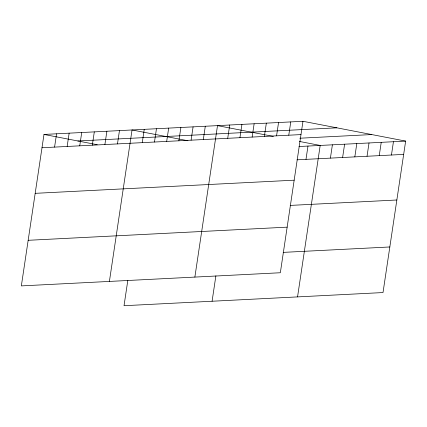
<?xml version="1.0" encoding="UTF-8"?>
<svg xmlns="http://www.w3.org/2000/svg" width="427" height="427" viewBox="0 0 427 427"><rect width="100%" height="100%" fill="white"/><g stroke="black" fill="none" stroke-linecap="round" stroke-linejoin="round"><path stroke-width="0.64" d="M302.973 121.289L43.986 134.441L21.35 285.898L280.336 272.746L302.973 121.289L405.65 141.102L383.014 292.559L124.027 305.711L127.828 280.309M54.576 147.101L56.567 133.8M67.156 146.466L69.142 133.165M79.737 145.826L81.722 132.525M92.312 145.185L94.303 131.884M104.893 144.55L106.883 131.249M117.473 143.91L119.459 130.609M109.403 281.425L132.039 129.968L187.907 140.75M142.26 142.65L144.251 129.349M154.473 142.031L156.458 128.73M166.679 141.412L168.67 128.111M178.892 140.793L180.877 127.492M191.099 140.173L193.084 126.872M203.311 139.549L205.296 126.248M194.872 277.086L217.503 125.629L273.371 136.41M227.724 138.311L229.715 125.01M212.086 301.238L215.881 275.837M239.937 137.691L241.922 124.39M252.143 137.072L254.134 123.771M264.356 136.453L266.341 123.152M276.563 135.834L278.553 122.533M288.775 135.21L290.76 121.908M305.988 159.362L307.974 146.066M297.55 296.898L320.186 145.442L299.332 141.422M330.407 158.123L332.393 144.822M342.614 157.504L344.605 144.203M354.826 156.885L356.812 143.584M367.033 156.266L369.024 142.965M379.245 155.647L381.231 142.346M391.452 155.022L393.443 141.727M77.869 140.979L336.855 127.828M41.995 147.742L300.982 134.59M299.797 138.22L371.768 134.564M298.98 146.52L405.65 141.102M296.989 159.821L403.664 154.403M35.185 193.335L294.171 180.183M290.179 205.414L396.848 199.996M28.166 240.305L287.147 227.153M283.16 252.384L389.83 246.966M43.986 134.441L97.265 144.721"/></g></svg>
